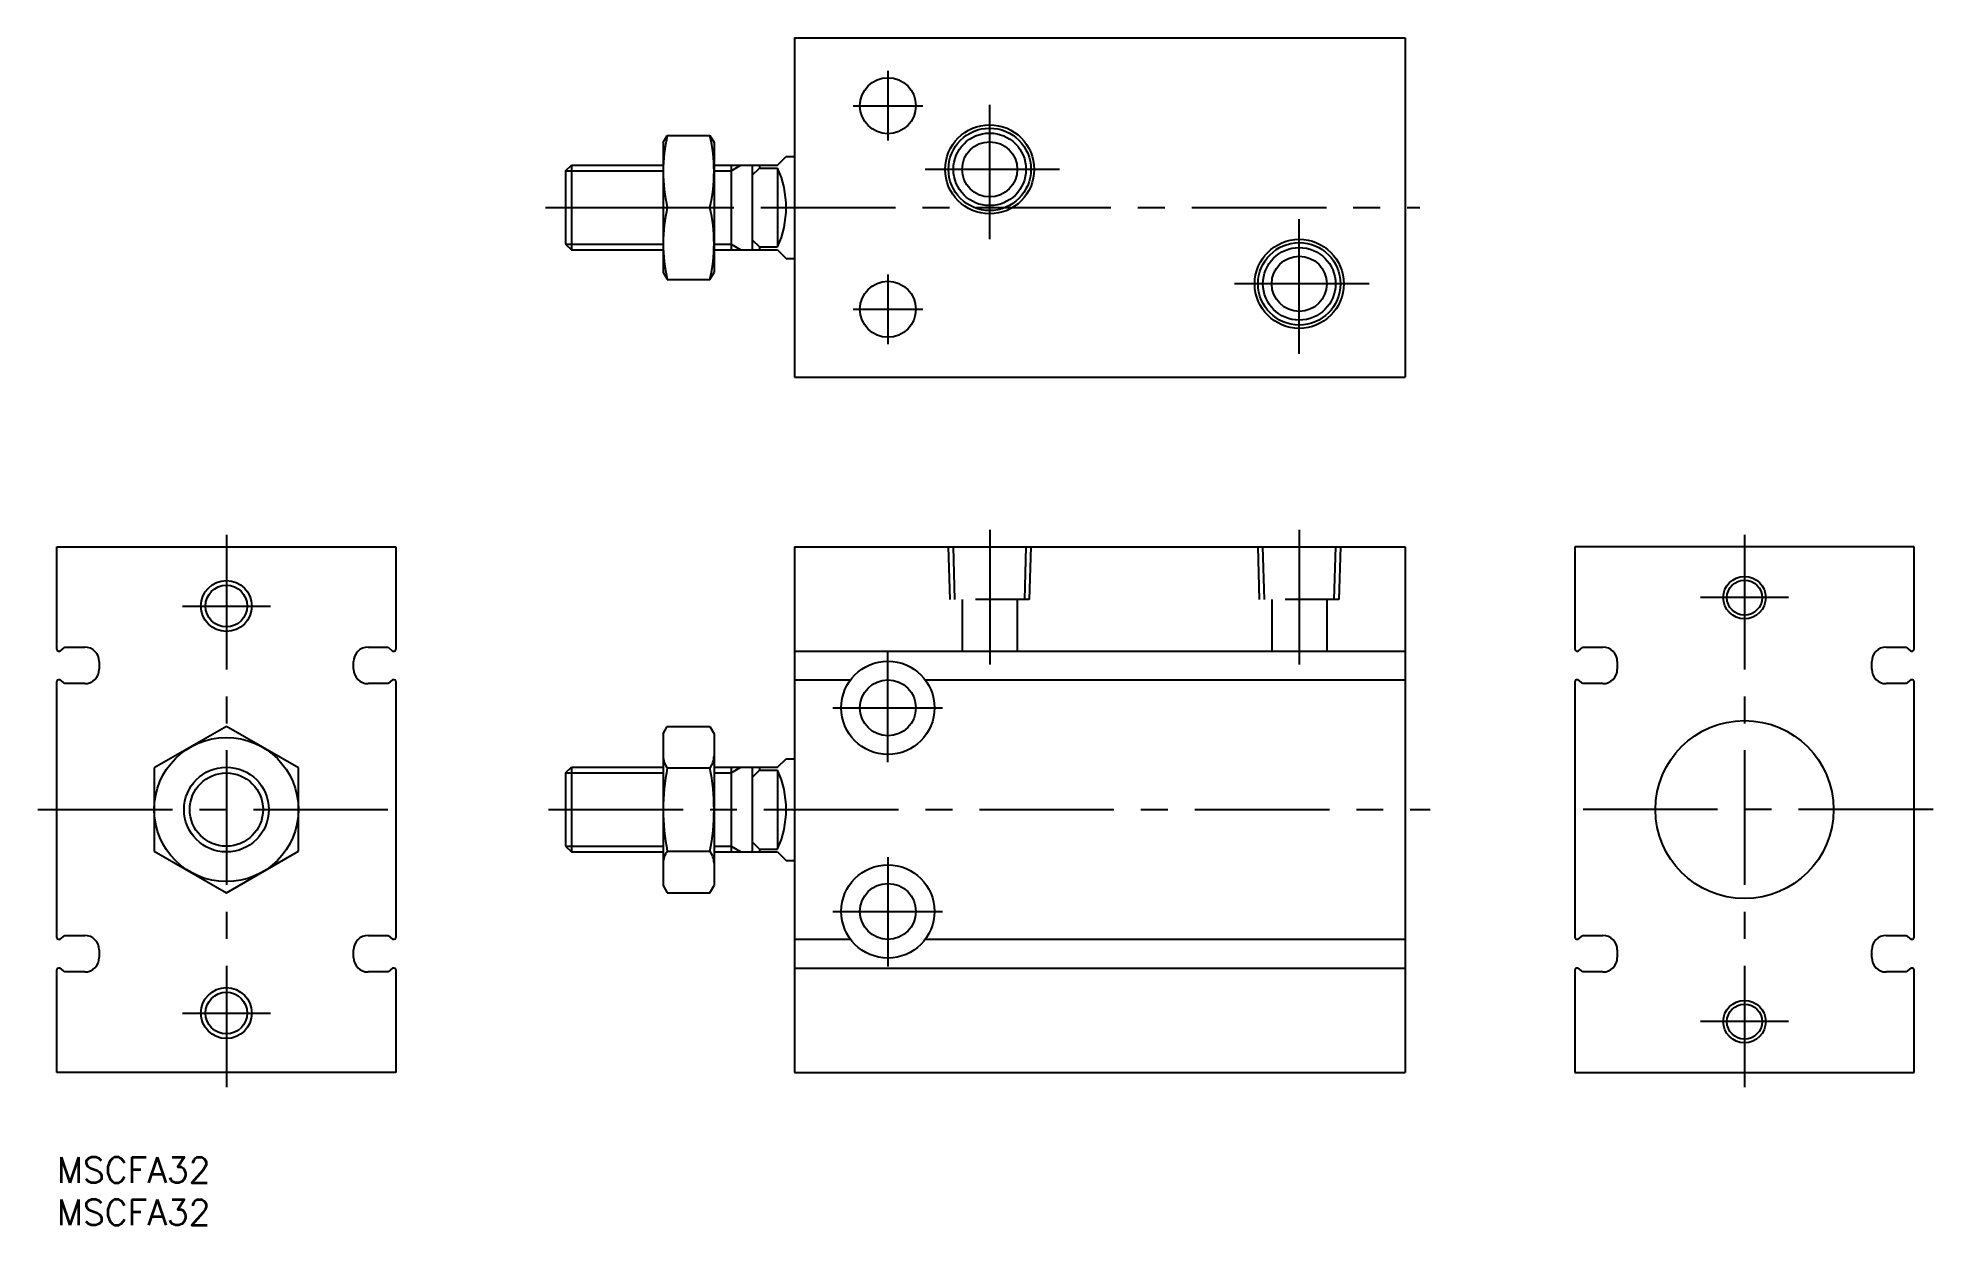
# Model space of a CAD drawing. Extents: x -2 to 221, y -8 to 132.
import ezdxf

# ---------------------------------------------------------------- set-up
doc = ezdxf.new("R2010")
doc.units = 0
doc.header["$LTSCALE"] = 0.5
doc.linetypes.add('CENTER', pattern=[50.8, 31.75, -6.35, 6.35, -6.35])
doc.linetypes.add('DASHED', pattern=[19.05, 12.7, -6.35])
for name, color, linetype in [('MSM_CENTER', 1, 'CENTER'), ('MSM_CONTINUOUS', 7, 'CONTINUOUS'), ('MSM_DASHED', 4, 'DASHED'), ('MSM_NARROW', 5, 'CONTINUOUS'), ('MSM_PART_NUMBER', 7, 'CONTINUOUS')]:
    doc.layers.add(name, color=color, linetype=linetype)
doc.styles.get("Standard").update_dxf_attribs({"font": 'txt.shx', "height": 3, "bigfont": 'bigfont.shx'})

# ---------------------------------------------------------------- blocks, each defined once
blk = doc.blocks.new('*U9')
at = {"layer": 'MSM_PART_NUMBER'}
blk.add_text('MSCFA32', height=3, dxfattribs=at).set_placement((0, -3))
blk = doc.blocks.new('*U10')
at = {"layer": 'MSM_PART_NUMBER'}
blk.add_text('MSCFA32', height=3, dxfattribs=at).set_placement((0, -8))

msp = doc.modelspace()

# ---------------------------------------------------------------- linework, layer by layer
at = {"layer": 'MSM_CENTER'}
for p, q in [((98, 128.1), (98, 119.9)), ((93.9, 124), (102.1, 124)), ((110, 108.25), (110, 124.75)), ((118.25, 116.5), (101.75, 116.5)), ((57.62, 112), (160.71, 112)), ((146.5, 94.75), (146.5, 111.25)), ((98, 104.1), (98, 95.9)), ((154.75, 103), (138.25, 103)), ((93.9, 100), (102.1, 100)), ((110, 73.98), (110, 58.11)), ((146.5, 73.98), (146.5, 58.11)), ((20, 73.39), (20, 8.28)), ((199, 73.39), (199, 8.28)), ((14.82, 65), (25.19, 65)), ((204.18, 66), (193.81, 66)), ((98, 46.6), (98, 59.52)), ((91.5, 53), (104.42, 53)), ((-2.22, 41), (42.22, 41)), ((57.98, 41), (161.92, 41)), ((221.23, 41), (176.79, 41)), ((98, 35.4), (98, 22.48)), ((91.5, 29), (104.42, 29)), ((14.82, 17), (25.19, 17)), ((204.18, 16), (193.81, 16))]:
    msp.add_line(p, q, dxfattribs=at)
at = {"layer": 'MSM_CONTINUOUS'}
for p, q in [((87, 132), (87, 92)), ((87, 132), (159, 132)), ((159, 132), (159, 92)), ((71.5, 119.65), (71.99, 120.5)), ((71.5, 119.65), (71.5, 104.35)), ((71.99, 120.5), (77.01, 120.5)), ((77.01, 120.5), (77.5, 119.65)), ((77.5, 119.65), (77.5, 104.35)), ((60, 116.32), (60.68, 117)), ((60, 116.32), (60, 107.68)), ((60.68, 117), (71.5, 117)), ((60.68, 117), (60.68, 107)), ((77.5, 117), (85, 117)), ((79.5, 117), (79.5, 107)), ((82, 117), (82, 107)), ((82, 115.8), (82.87, 116.65)), ((82.87, 117), (82.87, 116.65)), ((82.87, 116.65), (85, 116.65)), ((85, 117), (86, 118)), ((85, 116.65), (85, 107.35)), ((86, 118), (87, 118)), ((71.99, 112), (77.01, 112)), ((60, 107.68), (60.68, 107)), ((82, 108.2), (82.87, 107.35)), ((82.87, 107.35), (85, 107.35)), ((82.87, 107.35), (82.87, 107)), ((60.68, 107), (71.5, 107)), ((77.5, 107), (85, 107)), ((85, 107), (86, 106)), ((86, 106), (87, 106)), ((71.5, 104.35), (71.99, 103.5)), ((71.99, 103.5), (77.01, 103.5)), ((77.01, 103.5), (77.5, 104.35)), ((87, 92), (159, 92)), ((0, 72), (40, 72)), ((0, 59.9), (0, 72)), ((40, 72), (40, 59.9)), ((87, 72), (159, 72)), ((87, 72), (87, 10)), ((159, 72), (159, 10)), ((219, 72), (179, 72)), ((179, 72), (179, 59.9)), ((219, 59.9), (219, 72)), ((0.2, 59.7), (0.4, 59.7)), ((0.4, 59.7), (0.94, 60.15)), ((0.94, 60.15), (3.3, 60.15)), ((5, 58.45), (5, 57.55)), ((35, 57.55), (35, 58.45)), ((36.7, 60.15), (39.06, 60.15)), ((39.06, 60.15), (39.6, 59.7)), ((39.6, 59.7), (39.8, 59.7)), ((87, 59.7), (159, 59.7)), ((179.2, 59.7), (179.4, 59.7)), ((179.4, 59.7), (179.94, 60.15)), ((179.94, 60.15), (182.3, 60.15)), ((184, 58.45), (184, 57.55)), ((214, 57.55), (214, 58.45)), ((215.7, 60.15), (218.06, 60.15)), ((218.06, 60.15), (218.6, 59.7)), ((218.6, 59.7), (218.8, 59.7)), ((0, 25.9), (0, 56.1)), ((0.4, 56.3), (0.2, 56.3)), ((0.94, 55.85), (0.4, 56.3)), ((39.6, 56.3), (39.06, 55.85)), ((39.8, 56.3), (39.6, 56.3)), ((40, 56.1), (40, 25.9)), ((87, 56.3), (93.6, 56.3)), ((102.4, 56.3), (159, 56.3)), ((179, 56.1), (179, 25.9)), ((179.4, 56.3), (179.2, 56.3)), ((179.94, 55.85), (179.4, 56.3)), ((218.6, 56.3), (218.06, 55.85)), ((218.8, 56.3), (218.6, 56.3)), ((219, 25.9), (219, 56.1)), ((3.3, 55.85), (0.94, 55.85)), ((39.06, 55.85), (36.7, 55.85)), ((182.3, 55.85), (179.94, 55.85)), ((218.06, 55.85), (215.7, 55.85)), ((20, 50.81), (11.5, 45.91)), ((28.5, 45.91), (20, 50.81)), ((71.5, 49.94), (71.99, 50.81)), ((71.5, 49.94), (71.5, 32.06)), ((71.99, 50.81), (77.01, 50.81)), ((77.01, 50.81), (77.5, 49.94)), ((77.5, 49.94), (77.5, 32.06)), ((85, 46), (86, 47)), ((86, 47), (87, 47)), ((11.5, 45.91), (11.5, 36.09)), ((28.5, 36.09), (28.5, 45.91)), ((60, 45.32), (60.68, 46)), ((60, 45.32), (60, 36.68)), ((60.68, 46), (71.5, 46)), ((60.68, 46), (60.68, 36)), ((71.99, 45.91), (77.01, 45.91)), ((77.5, 46), (85, 46)), ((79.5, 46), (79.5, 36)), ((82, 46), (82, 36)), ((82, 44.8), (82.87, 45.65)), ((82.87, 46), (82.87, 45.65)), ((82.87, 45.65), (85, 45.65)), ((85, 45.65), (85, 36.35)), ((11.5, 36.09), (20, 31.19)), ((20, 31.19), (28.5, 36.09)), ((60, 36.68), (60.68, 36)), ((60.68, 36), (71.5, 36)), ((71.99, 36.09), (77.01, 36.09)), ((77.5, 36), (85, 36)), ((82, 37.2), (82.87, 36.35)), ((82.87, 36.35), (85, 36.35)), ((82.87, 36.35), (82.87, 36)), ((85, 36), (86, 35)), ((86, 35), (87, 35)), ((71.5, 32.06), (71.99, 31.19)), ((77.01, 31.19), (77.5, 32.06)), ((71.99, 31.19), (77.01, 31.19)), ((0.2, 25.7), (0.4, 25.7)), ((0.4, 25.7), (0.94, 26.15)), ((0.94, 26.15), (3.3, 26.15)), ((36.7, 26.15), (39.06, 26.15)), ((39.06, 26.15), (39.6, 25.7)), ((39.6, 25.7), (39.8, 25.7)), ((87, 25.7), (93.59, 25.7)), ((102.41, 25.7), (159, 25.7)), ((179.2, 25.7), (179.4, 25.7)), ((179.4, 25.7), (179.94, 26.15)), ((179.94, 26.15), (182.3, 26.15)), ((215.7, 26.15), (218.06, 26.15)), ((218.06, 26.15), (218.6, 25.7)), ((218.6, 25.7), (218.8, 25.7)), ((5, 24.45), (5, 23.55)), ((35, 23.55), (35, 24.45)), ((184, 24.45), (184, 23.55)), ((214, 23.55), (214, 24.45)), ((0, 10), (0, 22.1)), ((0.4, 22.3), (0.2, 22.3)), ((0.94, 21.85), (0.4, 22.3)), ((3.3, 21.85), (0.94, 21.85)), ((39.06, 21.85), (36.7, 21.85)), ((39.6, 22.3), (39.06, 21.85)), ((39.8, 22.3), (39.6, 22.3)), ((40, 22.1), (40, 10)), ((87, 22.3), (159, 22.3)), ((179, 22.1), (179, 10)), ((179.4, 22.3), (179.2, 22.3)), ((179.94, 21.85), (179.4, 22.3)), ((182.3, 21.85), (179.94, 21.85)), ((218.06, 21.85), (215.7, 21.85)), ((218.6, 22.3), (218.06, 21.85)), ((218.8, 22.3), (218.6, 22.3)), ((219, 10), (219, 22.1)), ((40, 10), (0, 10)), ((87, 10), (159, 10)), ((179, 10), (219, 10))]:
    msp.add_line(p, q, dxfattribs=at)
for centre, radius in [((98, 124), 3.3), ((110, 116.5), 5.25), ((110, 116.5), 4.28), ((110, 116.5), 3.25), ((146.5, 103), 5.25), ((146.5, 103), 4.28), ((146.5, 103), 3.25), ((98, 100), 3.3), ((20, 65), 3), ((20, 65), 2.46), ((199, 66), 2.07), ((98, 53), 5.5), ((98, 53), 3.3), ((199, 41), 10.5), ((20, 41), 8.5), ((20, 41), 4.32), ((98, 28.99), 5.5), ((98, 28.99), 3.3), ((20, 17), 3), ((20, 17), 2.46), ((199, 16), 2.07)]:
    msp.add_circle(centre, radius, dxfattribs=at)
for centre, radius, start, end in [((90.15, 116.25), 18.65, 166.8264, 193.1736), ((58.85, 116.25), 18.65, 346.8264, 13.1736), ((74.71, 112), 11.29, 335.7048, 24.2952), ((90.15, 107.75), 18.65, 166.8264, 193.1736), ((58.85, 107.75), 18.65, 346.8264, 13.1736), ((0.2, 59.9), 0.2, 180, 270), ((3.3, 58.45), 1.7, 0, 90), ((36.7, 58.45), 1.7, 90, 180), ((39.8, 59.9), 0.2, 270, 0), ((179.2, 59.9), 0.2, 180, 270), ((182.3, 58.45), 1.7, 0, 90), ((215.7, 58.45), 1.7, 90, 180), ((218.8, 59.9), 0.2, 270, 0), ((0.2, 56.1), 0.2, 90, 180), ((3.3, 57.55), 1.7, 270, 0), ((36.7, 57.55), 1.7, 180, 270), ((39.8, 56.1), 0.2, 360, 90), ((179.2, 56.1), 0.2, 90, 180), ((182.3, 57.55), 1.7, 270, 0), ((215.7, 57.55), 1.7, 180, 270), ((218.8, 56.1), 0.2, 360, 90), ((73.82, 47.33), 2.32, 180.0078, 217.9795), ((75.18, 47.33), 2.32, 322.0205, 359.9922), ((96.28, 41), 24.78, 168.5788, 191.4212), ((52.72, 41), 24.78, 348.5788, 11.4212), ((74.71, 41), 11.29, 335.7048, 24.2952), ((73.82, 34.67), 2.32, 142.0205, 179.9922), ((75.18, 34.67), 2.32, 0.0078, 37.9795), ((0.2, 25.9), 0.2, 180, 270), ((3.3, 24.45), 1.7, 0, 90), ((36.7, 24.45), 1.7, 90, 180), ((39.8, 25.9), 0.2, 270, 0), ((179.2, 25.9), 0.2, 180, 270), ((182.3, 24.45), 1.7, 0, 90), ((215.7, 24.45), 1.7, 90, 180), ((218.8, 25.9), 0.2, 270, 0), ((3.3, 23.55), 1.7, 270, 0), ((36.7, 23.55), 1.7, 180, 270), ((182.3, 23.55), 1.7, 270, 0), ((215.7, 23.55), 1.7, 180, 270), ((0.2, 22.1), 0.2, 90, 180), ((39.8, 22.1), 0.2, 0, 90), ((179.2, 22.1), 0.2, 90, 180), ((218.8, 22.1), 0.2, 0, 90)]:
    msp.add_arc(centre, radius, start, end, dxfattribs=at)
at = {"layer": 'MSM_DASHED'}
for p, q in [((105.33, 65.78), (105.14, 71.98)), ((105.91, 65.78), (105.72, 72)), ((114.28, 72), (114.09, 65.78)), ((114.86, 71.98), (114.67, 65.78)), ((141.83, 65.78), (141.64, 71.98)), ((142.41, 65.78), (142.22, 72)), ((150.78, 72), (150.59, 65.78)), ((151.36, 71.98), (151.17, 65.78)), ((114.67, 65.78), (105.33, 65.78)), ((106.75, 65.78), (106.75, 59.7)), ((113.25, 65.78), (113.25, 59.7)), ((151.17, 65.78), (141.83, 65.78)), ((143.25, 65.78), (143.25, 59.7)), ((149.75, 65.78), (149.75, 59.7))]:
    msp.add_line(p, q, dxfattribs=at)
at = {"layer": 'MSM_NARROW'}
for p, q in [((60, 116.32), (71.5, 116.32)), ((77.5, 116.32), (79.5, 116.32)), ((79.5, 116.32), (80.67, 117)), ((60, 107.68), (71.5, 107.68)), ((77.5, 107.68), (79.5, 107.68)), ((79.5, 107.68), (80.67, 107)), ((60, 45.32), (71.5, 45.32)), ((77.5, 45.32), (79.5, 45.32)), ((79.5, 45.32), (80.67, 46)), ((60, 36.68), (71.5, 36.68)), ((77.5, 36.68), (79.5, 36.68)), ((79.5, 36.68), (80.67, 36))]:
    msp.add_line(p, q, dxfattribs=at)
for centre, radius in [((110, 116.5), 4.86), ((146.5, 103), 4.86), ((199, 66), 2.5), ((20.01, 41), 5), ((199, 16), 2.5)]:
    msp.add_circle(centre, radius, dxfattribs=at)

# ---------------------------------------------------------------- block references
at = {"layer": 'MSM_CONTINUOUS'}
for name in ['*U9', '*U10']:
    msp.add_blockref(name, (0, 0), dxfattribs=at)

doc.saveas('drawing.dxf')
